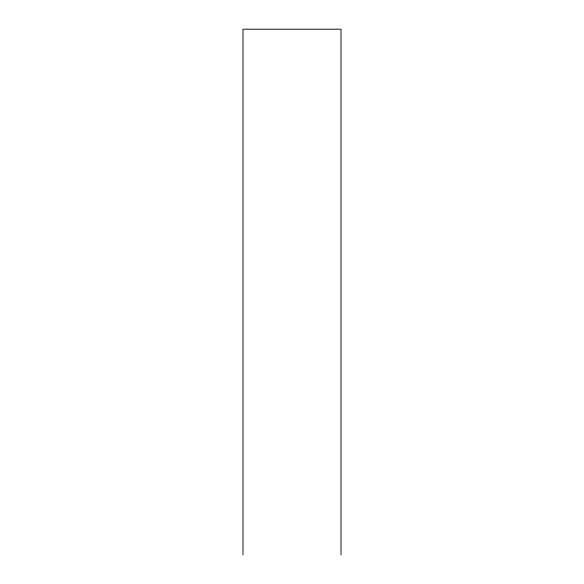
<?xml version="1.0" encoding="UTF-8"?>
<svg xmlns="http://www.w3.org/2000/svg" width="584" height="584" viewBox="0 0 584 584"><rect width="100%" height="100%" fill="white"/><g stroke="black" fill="none" stroke-linecap="round" stroke-linejoin="round"><path stroke-width="0.88" d="M341.005 554.8L341.005 29.2L242.995 29.2L242.995 554.8"/></g></svg>
